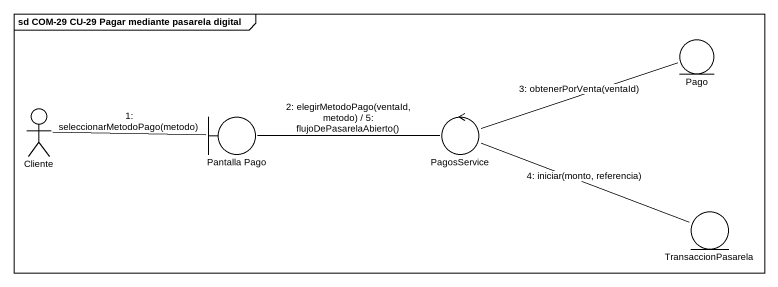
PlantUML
@startuml
mainframe sd COM-29 CU-29 Pagar mediante pasarela digital
entity Pago
actor Cliente
boundary "Pantalla Pago" as Pantalla_Pago
control PagosService
entity TransaccionPasarela
Cliente -right- Pantalla_Pago : 1: seleccionarMetodoPago(metodo)
Pantalla_Pago -right- PagosService : 2: elegirMetodoPago(ventaId, metodo) / 5: flujoDePasarelaAbierto()
PagosService -right- Pago : 3: obtenerPorVenta(ventaId)
PagosService -right- TransaccionPasarela : 4: iniciar(monto, referencia)
@enduml
